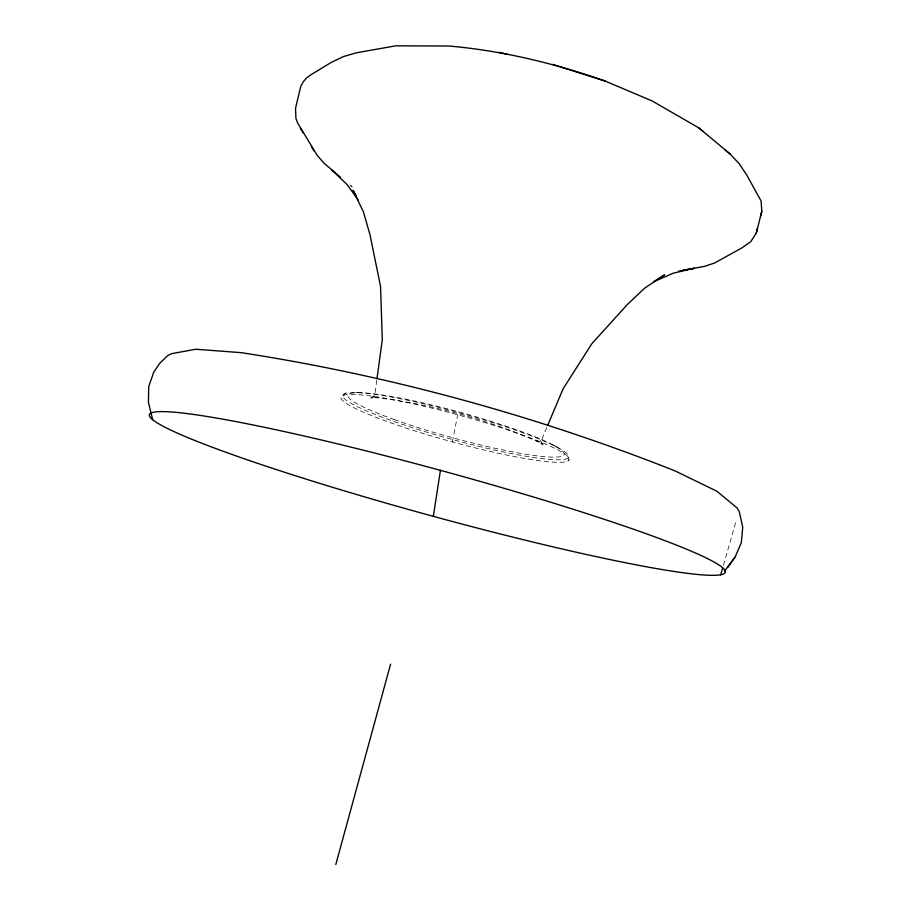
<?xml version="1.0" encoding="UTF-8"?>
<svg xmlns="http://www.w3.org/2000/svg" width="910" height="910" viewBox="0 0 910 910"><rect width="100%" height="100%" fill="white"/><g stroke="black" fill="none" stroke-linecap="round" stroke-linejoin="round"><path stroke-width="0.68" stroke-dasharray="4.55 3.41" d="M376.786 380.198L375.079 392.801L372.679 397.545L375.034 395.304L370.575 398.057L379.026 397.534L374.215 397.431C431.124 403.938 487.362 419.442 539.766 442.522L535.615 440.19L543.02 445.036L540.597 440.406L541.871 443.636L542.223 438.336L547.172 426.608M452.395 441.93L457.673 414.789M723.416 565.315L735.826 522.056M343.65 395.224L345.493 393.313M355.969 392.563L360.678 392.733M553.701 445.32L557.819 447.549M350.407 185.412L352.125 186.812L349.975 185.037M568.215 457.741A117.049 13.786 15.3 0 1 390.697 420.306A117.049 13.786 15.3 0 1 408.226 400.377A117.049 13.786 15.3 0 1 568.215 457.741L568.841 460.323A118.334 13.786 15.3 0 1 389.343 422.331A118.334 13.786 15.3 0 1 407.134 402.482A118.334 13.786 15.3 0 1 568.841 460.323M394.03 419.487A112.066 13.286 15.3 0 0 563.802 455.148A112.066 13.286 15.3 0 0 410.33 400.127A112.066 13.286 15.3 0 0 394.03 419.487"/><path stroke-width="1.36" d="M678.701 271.1L704.579 266.346L714.532 263.024L741.855 247.929L750.761 241.662L756.255 233.131L761.807 211.347L761.101 201.042L746.757 175.027L739.182 163.709L729.979 153.915L698.789 127.855L652.163 100.965L605.4 81.149C554.838 63.381 502.491 50.755 449.039 46.012L395.702 45.841L356.424 52.791L343.434 56.568L331.092 62.483L310.731 74.882L306.602 77.93L303.223 81.832L300.755 86.427L295.534 108.244L295.909 118.346L297.684 123.1L317.078 155.212L323.892 163.072L340.295 177.063M376.979 378.799L382.302 339.601L380.539 286.309L369.904 234.416L363.34 211.677L353.069 190.417L356.379 196.207M433.331 516.334L440.429 470.345M756.255 233.131L757.541 228.182M760.476 216.466L761.807 211.347M335.801 864.5L390.595 664.163M720.697 574.779A298.571 23.125 15.3 0 0 340.295 444.524A298.571 23.125 15.3 0 0 250.91 461.063A298.571 23.125 15.3 0 0 720.697 574.779L722.642 568.022M547.718 425.3L563.108 388.798L591.818 343.741L627.479 304.372L644.758 288.083L664.482 274.934L653.539 281.77L673.4 273.137L694.262 268.302L683.512 270.168M724.531 571.15L735.064 557.125L741.309 542.769L742.731 527.254L739.238 511.5L736.998 507.837L716.818 491.195L674.606 470.697C535.182 415.54 389.4 375.5 241.195 352.648L195.786 349.247L171.364 353.706L167.565 355.719L159.773 363.272L153.835 371.951L148.717 386.568L148.432 402.334L152.698 419.794M727.92 567.26L730.866 563.108M731.958 561.504L735.064 557.125M498.987 52.359L507.439 54.247M552.734 64.417L605.4 81.149M698.789 127.855L703.191 131.506M724.838 149.638L729.979 153.915M331.718 169.931L347.097 184.582L358.119 199.825M300.368 128.219L303.371 133.167M311.368 146.487L314.075 150.958"/></g></svg>
